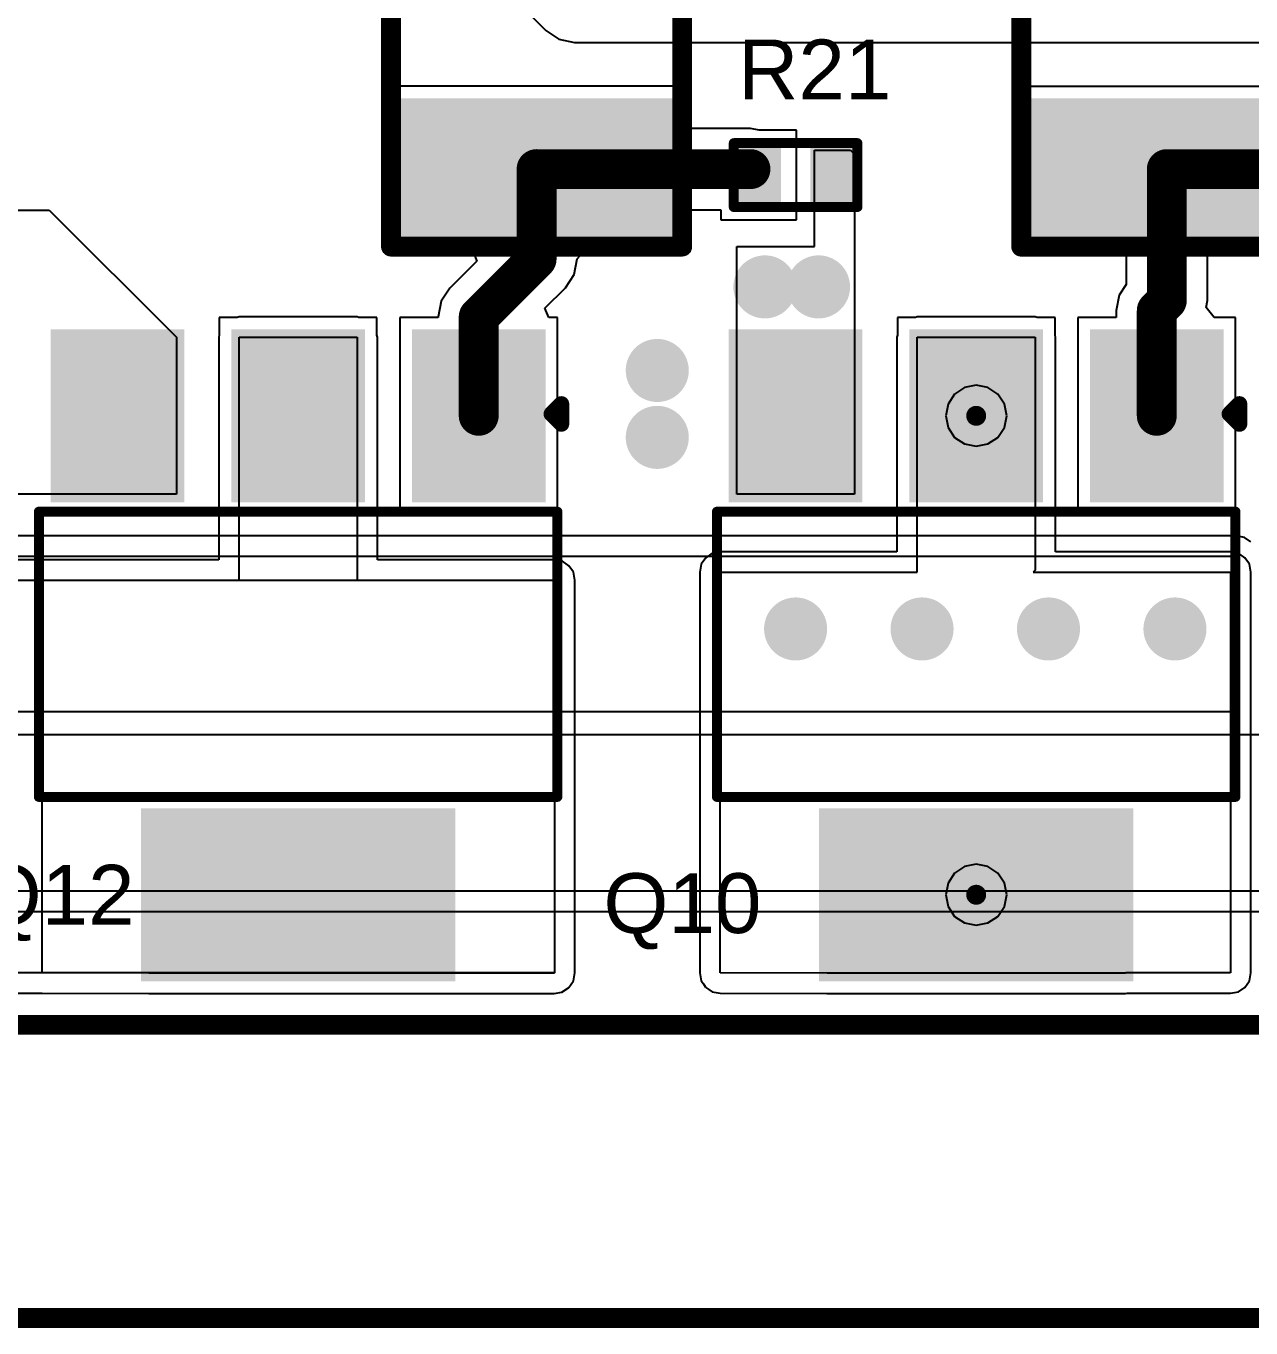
# Model space of a CAD drawing. Header units: inches. Extents: x -0.24 to 5.71, y -0.19 to 1.19.
# Drawn here: x 0.635 to 1.249, y -0.145 to 0.508 of the extents above; entities that cross this region are included whole.
import ezdxf

# ---------------------------------------------------------------- set-up
doc = ezdxf.new("R2010")
doc.units = ezdxf.units.IN
doc.header["$MEASUREMENT"] = 0
for name, color, linetype in [('Board Outline', 216, 'Continuous'), ('Bottom Layer', 5, 'Continuous'), ('Bottom Solder', 6, 'Continuous'), ('Top Layer', 1, 'Continuous'), ('Top Overlay', 2, 'Continuous'), ('Top Paste', 8, 'Continuous'), ('Top Solder', 216, 'Continuous'), ('Via Holes', 16, 'Continuous')]:
    doc.layers.add(name, color=color, linetype=linetype)
doc.styles.add('Arial', font='', dxfattribs={"height": 0.2})
doc.styles.get('Arial').set_extended_font_data('Arial')

# ---------------------------------------------------------------- blocks, each defined once
blk = doc.blocks.new('RES_2512_20')
at = {"layer": 'Top Layer'}
for points in [[(-0.15944875, 0.06692915), (-0.09645665, 0.06692915), (-0.09645665, -0.06692915), (-0.15944875, -0.06692915)], [(0.09645675, 0.06692915), (0.15944885, 0.06692915), (0.15944885, -0.06692915), (0.09645675, -0.06692915)]]:
    blk.add_hatch(color=1, dxfattribs=at).paths.add_polyline_path(points)
at = {"layer": 'Top Paste'}
for points in [[(-0.15944875, 0.06692915), (-0.09645665, 0.06692915), (-0.09645665, -0.06692915), (-0.15944875, -0.06692915)], [(0.09645675, 0.06692915), (0.15944885, 0.06692915), (0.15944885, -0.06692915), (0.09645675, -0.06692915)]]:
    blk.add_hatch(color=8, dxfattribs=at).paths.add_polyline_path(points)
at = {"layer": 'Top Solder'}
for points in [[(-0.16344875, 0.07092915), (-0.09245665, 0.07092915), (-0.09245665, -0.07092915), (-0.16344875, -0.07092915)], [(0.09245675, 0.07092915), (0.16344885, 0.07092915), (0.16344885, -0.07092915), (0.09245675, -0.07092915)]]:
    blk.add_hatch(color=216, dxfattribs=at).paths.add_polyline_path(points)
at = {"layer": 'Top Overlay'}
for points in [[(-0.167, -0.073, 0.01, 0.01, 0), (-0.167, 0.073, 0.01, 0.01, 0)], [(0.1667936, 0.073, 0.01, 0.01, 0), (-0.167, 0.073, 0.01, 0.01, 0)], [(0.1667936, -0.073, 0.01, 0.01, 0), (0.1667936, 0.073, 0.01, 0.01, 0)], [(0.1667936, -0.073, 0.01, 0.01, 0), (-0.167, -0.073, 0.01, 0.01, 0)]]:
    blk.add_lwpolyline(points, format="xyseb", dxfattribs=at)
for points in [[(-0.1695, 0.073, 0.005, 0.005, 1), (-0.1645, 0.073, 0.005, 0.005, 1)], [(-0.1695, 0.073, 0.005, 0.005, 1), (-0.1645, 0.073, 0.005, 0.005, 1)], [(0.1642936, 0.073, 0.005, 0.005, 1), (0.1692936, 0.073, 0.005, 0.005, 1)], [(0.1642936, 0.073, 0.005, 0.005, 1), (0.1692936, 0.073, 0.005, 0.005, 1)], [(-0.1695, -0.073, 0.005, 0.005, 1), (-0.1645, -0.073, 0.005, 0.005, 1)], [(-0.1695, -0.073, 0.005, 0.005, 1), (-0.1645, -0.073, 0.005, 0.005, 1)], [(0.1642936, -0.073, 0.005, 0.005, 1), (0.1692936, -0.073, 0.005, 0.005, 1)], [(0.1642936, -0.073, 0.005, 0.005, 1), (0.1692936, -0.073, 0.005, 0.005, 1)]]:
    blk.add_lwpolyline(points, format="xyseb", close=True, dxfattribs=at)
blk = doc.blocks.new('R___0402_21')
at = {"layer": 'Top Layer'}
for points in [[(-0.0275, -0.0125), (-0.0275, 0.0125), (-0.009499999999999998, 0.0125), (-0.009500000000000001, -0.0125)], [(0.009499999999999998, -0.0125), (0.009500000000000001, 0.0125), (0.0275, 0.0125), (0.0275, -0.0125)]]:
    blk.add_hatch(color=1, dxfattribs=at).paths.add_polyline_path(points)
at = {"layer": 'Top Paste'}
for points in [[(-0.0275, -0.0125), (-0.0275, 0.0125), (-0.009499999999999998, 0.0125), (-0.009500000000000001, -0.0125)], [(0.009499999999999998, -0.0125), (0.009500000000000001, 0.0125), (0.0275, 0.0125), (0.0275, -0.0125)]]:
    blk.add_hatch(color=8, dxfattribs=at).paths.add_polyline_path(points)
at = {"layer": 'Top Solder'}
for points in [[(-0.0296654, -0.0146654), (-0.0296654, 0.0146654), (-0.007334599999999998, 0.0146654), (-0.007334600000000002, -0.0146654)], [(0.007334599999999998, -0.0146654), (0.007334600000000002, 0.0146654), (0.0296654, 0.0146654), (0.0296654, -0.0146654)]]:
    blk.add_hatch(color=216, dxfattribs=at).paths.add_polyline_path(points)
at = {"layer": 'Top Overlay'}
for points in [[(-0.031, 0.016, 0.005, 0.005, 0), (0.031, 0.016, 0.005, 0.005, 0)], [(-0.031, -0.016, 0.005, 0.005, 0), (-0.031, 0.016, 0.005, 0.005, 0)], [(0.031, -0.016, 0.005, 0.005, 0), (0.031, 0.016, 0.005, 0.005, 0)], [(-0.031, -0.016, 0.005, 0.005, 0), (0.031, -0.016, 0.005, 0.005, 0)], [(-0.032, -0.017, 0.000127, 0.000127, 0), (0.032, -0.017, 0.000127, 0.000127, 0)]]:
    blk.add_lwpolyline(points, format="xyseb", dxfattribs=at)
for points in [[(-0.03225, 0.016, 0.0025, 0.0025, 1), (-0.02975, 0.016, 0.0025, 0.0025, 1)], [(-0.03225, 0.016, 0.0025, 0.0025, 1), (-0.02975, 0.016, 0.0025, 0.0025, 1)], [(0.02975, 0.016, 0.0025, 0.0025, 1), (0.03225, 0.016, 0.0025, 0.0025, 1)], [(0.02975, 0.016, 0.0025, 0.0025, 1), (0.03225, 0.016, 0.0025, 0.0025, 1)], [(-0.03225, -0.016, 0.0025, 0.0025, 1), (-0.02975, -0.016, 0.0025, 0.0025, 1)], [(-0.03225, -0.016, 0.0025, 0.0025, 1), (-0.02975, -0.016, 0.0025, 0.0025, 1)], [(-0.0320317, -0.017, 6.35e-05, 6.35e-05, 1), (-0.0319683, -0.017, 6.35e-05, 6.35e-05, 1)], [(0.02975, -0.016, 0.0025, 0.0025, 1), (0.03225, -0.016, 0.0025, 0.0025, 1)], [(0.02975, -0.016, 0.0025, 0.0025, 1), (0.03225, -0.016, 0.0025, 0.0025, 1)], [(0.0319683, -0.017, 6.35e-05, 6.35e-05, 1), (0.0320317, -0.017, 6.35e-05, 6.35e-05, 1)]]:
    blk.add_lwpolyline(points, format="xyseb", close=True, dxfattribs=at)
blk = doc.blocks.new('RES_2512_27')
at = {"layer": 'Top Layer'}
for points in [[(-0.15944875, 0.06692915), (-0.09645665, 0.06692915), (-0.09645665, -0.06692915), (-0.15944875, -0.06692915)], [(0.09645675, 0.06692915), (0.15944885, 0.06692915), (0.15944885, -0.06692915), (0.09645675, -0.06692915)]]:
    blk.add_hatch(color=1, dxfattribs=at).paths.add_polyline_path(points)
at = {"layer": 'Top Paste'}
for points in [[(-0.15944875, 0.06692915), (-0.09645665, 0.06692915), (-0.09645665, -0.06692915), (-0.15944875, -0.06692915)], [(0.09645675, 0.06692915), (0.15944885, 0.06692915), (0.15944885, -0.06692915), (0.09645675, -0.06692915)]]:
    blk.add_hatch(color=8, dxfattribs=at).paths.add_polyline_path(points)
at = {"layer": 'Top Solder'}
for points in [[(-0.16344875, 0.07092915), (-0.09245665, 0.07092915), (-0.09245665, -0.07092915), (-0.16344875, -0.07092915)], [(0.09245675, 0.07092915), (0.16344885, 0.07092915), (0.16344885, -0.07092915), (0.09245675, -0.07092915)]]:
    blk.add_hatch(color=216, dxfattribs=at).paths.add_polyline_path(points)
at = {"layer": 'Top Overlay'}
for points in [[(0.1667936, 0.073, 0.01, 0.01, 0), (-0.167, 0.073, 0.01, 0.01, 0)], [(-0.167, -0.073, 0.01, 0.01, 0), (-0.167, 0.073, 0.01, 0.01, 0)], [(0.1667936, -0.073, 0.01, 0.01, 0), (0.1667936, 0.073, 0.01, 0.01, 0)], [(0.1667936, -0.073, 0.01, 0.01, 0), (-0.167, -0.073, 0.01, 0.01, 0)]]:
    blk.add_lwpolyline(points, format="xyseb", dxfattribs=at)
for points in [[(-0.1695, 0.073, 0.005, 0.005, 1), (-0.1645, 0.073, 0.005, 0.005, 1)], [(-0.1695, 0.073, 0.005, 0.005, 1), (-0.1645, 0.073, 0.005, 0.005, 1)], [(0.1642936, 0.073, 0.005, 0.005, 1), (0.1692936, 0.073, 0.005, 0.005, 1)], [(0.1642936, 0.073, 0.005, 0.005, 1), (0.1692936, 0.073, 0.005, 0.005, 1)], [(-0.1695, -0.073, 0.005, 0.005, 1), (-0.1645, -0.073, 0.005, 0.005, 1)], [(-0.1695, -0.073, 0.005, 0.005, 1), (-0.1645, -0.073, 0.005, 0.005, 1)], [(0.1642936, -0.073, 0.005, 0.005, 1), (0.1692936, -0.073, 0.005, 0.005, 1)], [(0.1642936, -0.073, 0.005, 0.005, 1), (0.1692936, -0.073, 0.005, 0.005, 1)]]:
    blk.add_lwpolyline(points, format="xyseb", close=True, dxfattribs=at)
blk = doc.blocks.new('SOT__223_40')
at = {"layer": 'Top Layer'}
for points in [[(-0.07480315, 0.1594489), (0.07480315, 0.1594489), (0.07480315, 0.0807087), (-0.07480315, 0.0807087)], [(-0.12007875, -0.0807086), (-0.06102365, -0.0807086), (-0.06102365, -0.1594488), (-0.12007875, -0.1594488)], [(-0.02952755, -0.0807086), (0.02952755, -0.0807086), (0.02952755, -0.1594488), (-0.02952755, -0.1594488)], [(0.06102365, -0.0807086), (0.12007875, -0.0807086), (0.12007875, -0.1594488), (0.06102365, -0.1594488)]]:
    blk.add_hatch(color=1, dxfattribs=at).paths.add_polyline_path(points)
at = {"layer": 'Top Paste'}
for points in [[(-0.07480315, 0.1594489), (0.07480315, 0.1594489), (0.07480315, 0.0807087), (-0.07480315, 0.0807087)], [(-0.12007875, -0.0807086), (-0.06102365, -0.0807086), (-0.06102365, -0.1594488), (-0.12007875, -0.1594488)], [(-0.02952755, -0.0807086), (0.02952755, -0.0807086), (0.02952755, -0.1594488), (-0.02952755, -0.1594488)], [(0.06102365, -0.0807086), (0.12007875, -0.0807086), (0.12007875, -0.1594488), (0.06102365, -0.1594488)]]:
    blk.add_hatch(color=8, dxfattribs=at).paths.add_polyline_path(points)
at = {"layer": 'Top Solder'}
for points in [[(-0.07880315, 0.1634489), (0.07880315, 0.1634489), (0.07880315, 0.0767087), (-0.07880315, 0.0767087)], [(-0.12407875, -0.0767086), (-0.05702365, -0.0767086), (-0.05702365, -0.1634488), (-0.12407875, -0.1634488)], [(-0.03352755, -0.0767086), (0.03352755, -0.0767086), (0.03352755, -0.1634488), (-0.03352755, -0.1634488)], [(0.05702365, -0.0767086), (0.12407875, -0.0767086), (0.12407875, -0.1634488), (0.05702365, -0.1634488)]]:
    blk.add_hatch(color=216, dxfattribs=at).paths.add_polyline_path(points)
at = {"layer": 'Top Overlay'}
for points in [[(0.13, 0.071, 0.005, 0.005, 0), (-0.13, 0.071, 0.005, 0.005, 0)], [(-0.13, 0.071, 0.005, 0.005, 0), (-0.13, -0.072, 0.005, 0.005, 0)], [(0.13, 0.071, 0.005, 0.005, 0), (0.13, -0.072, 0.005, 0.005, 0)], [(0.13, -0.072, 0.005, 0.005, 0), (-0.13, -0.072, 0.005, 0.005, 0)], [(-0.127, -0.121, 0.007874, 0.007874, 0), (-0.132, -0.116, 0.007874, 0.007874, 0)], [(-0.132, -0.116, 0.007874, 0.007874, 0), (-0.132, -0.126, 0.007874, 0.007874, 0)], [(-0.127, -0.121, 0.007874, 0.007874, 0), (-0.132, -0.126, 0.007874, 0.007874, 0)]]:
    blk.add_lwpolyline(points, format="xyseb", dxfattribs=at)
for points in [[(-0.13125, 0.071, 0.0025, 0.0025, 1), (-0.12875, 0.071, 0.0025, 0.0025, 1)], [(-0.13125, 0.071, 0.0025, 0.0025, 1), (-0.12875, 0.071, 0.0025, 0.0025, 1)], [(0.12875, 0.071, 0.0025, 0.0025, 1), (0.13125, 0.071, 0.0025, 0.0025, 1)], [(0.12875, 0.071, 0.0025, 0.0025, 1), (0.13125, 0.071, 0.0025, 0.0025, 1)], [(-0.13125, -0.072, 0.0025, 0.0025, 1), (-0.12875, -0.072, 0.0025, 0.0025, 1)], [(-0.13125, -0.072, 0.0025, 0.0025, 1), (-0.12875, -0.072, 0.0025, 0.0025, 1)], [(0.12875, -0.072, 0.0025, 0.0025, 1), (0.13125, -0.072, 0.0025, 0.0025, 1)], [(0.12875, -0.072, 0.0025, 0.0025, 1), (0.13125, -0.072, 0.0025, 0.0025, 1)], [(-0.1339685, -0.116, 0.003937, 0.003937, 1), (-0.1300315, -0.116, 0.003937, 0.003937, 1)], [(-0.1339685, -0.116, 0.003937, 0.003937, 1), (-0.1300315, -0.116, 0.003937, 0.003937, 1)], [(-0.1289685, -0.121, 0.003937, 0.003937, 1), (-0.1250315, -0.121, 0.003937, 0.003937, 1)], [(-0.1289685, -0.121, 0.003937, 0.003937, 1), (-0.1250315, -0.121, 0.003937, 0.003937, 1)], [(-0.1339685, -0.126, 0.003937, 0.003937, 1), (-0.1300315, -0.126, 0.003937, 0.003937, 1)], [(-0.1339685, -0.126, 0.003937, 0.003937, 1), (-0.1300315, -0.126, 0.003937, 0.003937, 1)]]:
    blk.add_lwpolyline(points, format="xyseb", close=True, dxfattribs=at)
blk = doc.blocks.new('SOT__223_42')
at = {"layer": 'Top Layer'}
for points in [[(-0.07480315, 0.1594489), (0.07480315, 0.1594489), (0.07480315, 0.0807087), (-0.07480315, 0.0807087)], [(-0.12007875, -0.0807086), (-0.06102365, -0.0807086), (-0.06102365, -0.1594488), (-0.12007875, -0.1594488)], [(-0.02952755, -0.0807086), (0.02952755, -0.0807086), (0.02952755, -0.1594488), (-0.02952755, -0.1594488)], [(0.06102365, -0.0807086), (0.12007875, -0.0807086), (0.12007875, -0.1594488), (0.06102365, -0.1594488)]]:
    blk.add_hatch(color=1, dxfattribs=at).paths.add_polyline_path(points)
at = {"layer": 'Top Paste'}
for points in [[(-0.07480315, 0.1594489), (0.07480315, 0.1594489), (0.07480315, 0.0807087), (-0.07480315, 0.0807087)], [(-0.12007875, -0.0807086), (-0.06102365, -0.0807086), (-0.06102365, -0.1594488), (-0.12007875, -0.1594488)], [(-0.02952755, -0.0807086), (0.02952755, -0.0807086), (0.02952755, -0.1594488), (-0.02952755, -0.1594488)], [(0.06102365, -0.0807086), (0.12007875, -0.0807086), (0.12007875, -0.1594488), (0.06102365, -0.1594488)]]:
    blk.add_hatch(color=8, dxfattribs=at).paths.add_polyline_path(points)
at = {"layer": 'Top Solder'}
for points in [[(-0.07880315, 0.1634489), (0.07880315, 0.1634489), (0.07880315, 0.0767087), (-0.07880315, 0.0767087)], [(-0.12407875, -0.0767086), (-0.05702365, -0.0767086), (-0.05702365, -0.1634488), (-0.12407875, -0.1634488)], [(-0.03352755, -0.0767086), (0.03352755, -0.0767086), (0.03352755, -0.1634488), (-0.03352755, -0.1634488)], [(0.05702365, -0.0767086), (0.12407875, -0.0767086), (0.12407875, -0.1634488), (0.05702365, -0.1634488)]]:
    blk.add_hatch(color=216, dxfattribs=at).paths.add_polyline_path(points)
at = {"layer": 'Top Overlay'}
for points in [[(0.13, 0.071, 0.005, 0.005, 0), (-0.13, 0.071, 0.005, 0.005, 0)], [(-0.13, 0.071, 0.005, 0.005, 0), (-0.13, -0.072, 0.005, 0.005, 0)], [(0.13, 0.071, 0.005, 0.005, 0), (0.13, -0.072, 0.005, 0.005, 0)], [(0.13, -0.072, 0.005, 0.005, 0), (-0.13, -0.072, 0.005, 0.005, 0)], [(-0.127, -0.121, 0.007874, 0.007874, 0), (-0.132, -0.116, 0.007874, 0.007874, 0)], [(-0.132, -0.116, 0.007874, 0.007874, 0), (-0.132, -0.126, 0.007874, 0.007874, 0)], [(-0.127, -0.121, 0.007874, 0.007874, 0), (-0.132, -0.126, 0.007874, 0.007874, 0)]]:
    blk.add_lwpolyline(points, format="xyseb", dxfattribs=at)
for points in [[(-0.13125, 0.071, 0.0025, 0.0025, 1), (-0.12875, 0.071, 0.0025, 0.0025, 1)], [(-0.13125, 0.071, 0.0025, 0.0025, 1), (-0.12875, 0.071, 0.0025, 0.0025, 1)], [(0.12875, 0.071, 0.0025, 0.0025, 1), (0.13125, 0.071, 0.0025, 0.0025, 1)], [(0.12875, 0.071, 0.0025, 0.0025, 1), (0.13125, 0.071, 0.0025, 0.0025, 1)], [(-0.13125, -0.072, 0.0025, 0.0025, 1), (-0.12875, -0.072, 0.0025, 0.0025, 1)], [(-0.13125, -0.072, 0.0025, 0.0025, 1), (-0.12875, -0.072, 0.0025, 0.0025, 1)], [(0.12875, -0.072, 0.0025, 0.0025, 1), (0.13125, -0.072, 0.0025, 0.0025, 1)], [(0.12875, -0.072, 0.0025, 0.0025, 1), (0.13125, -0.072, 0.0025, 0.0025, 1)], [(-0.1339685, -0.116, 0.003937, 0.003937, 1), (-0.1300315, -0.116, 0.003937, 0.003937, 1)], [(-0.1339685, -0.116, 0.003937, 0.003937, 1), (-0.1300315, -0.116, 0.003937, 0.003937, 1)], [(-0.1289685, -0.121, 0.003937, 0.003937, 1), (-0.1250315, -0.121, 0.003937, 0.003937, 1)], [(-0.1289685, -0.121, 0.003937, 0.003937, 1), (-0.1250315, -0.121, 0.003937, 0.003937, 1)], [(-0.1339685, -0.126, 0.003937, 0.003937, 1), (-0.1300315, -0.126, 0.003937, 0.003937, 1)], [(-0.1339685, -0.126, 0.003937, 0.003937, 1), (-0.1300315, -0.126, 0.003937, 0.003937, 1)]]:
    blk.add_lwpolyline(points, format="xyseb", close=True, dxfattribs=at)

msp = doc.modelspace()

# ---------------------------------------------------------------- hatches: boundary and pattern name
at = {"layer": 'Bottom Layer'}
h = msp.add_hatch(color=5, dxfattribs=at)
edge = h.paths.add_edge_path()
edge.add_arc((1.0054655, 0.377), 0.011811, 0, 360)
h = msp.add_hatch(color=5, dxfattribs=at)
edge = h.paths.add_edge_path()
edge.add_arc((1.0323709, 0.377), 0.011811, 0, 360)
h = msp.add_hatch(color=5, dxfattribs=at)
edge = h.paths.add_edge_path()
edge.add_arc((0.9515025, 0.3350976), 0.011811, 0, 360)
h = msp.add_hatch(color=5, dxfattribs=at)
edge = h.paths.add_edge_path()
edge.add_arc((0.9515025, 0.3015447), 0.011811, 0, 360)
h = msp.add_hatch(color=5, dxfattribs=at)
edge = h.paths.add_edge_path()
edge.add_arc((1.0208709, 0.2054818), 0.011811, 0, 360)
h = msp.add_hatch(color=5, dxfattribs=at)
edge = h.paths.add_edge_path()
edge.add_arc((1.084276, 0.2054818), 0.011811, 0, 360)
h = msp.add_hatch(color=5, dxfattribs=at)
edge = h.paths.add_edge_path()
edge.add_arc((1.1476811, 0.2054818), 0.011811, 0, 360)
h = msp.add_hatch(color=5, dxfattribs=at)
edge = h.paths.add_edge_path()
edge.add_arc((1.2110862, 0.2054818), 0.011811, 0, 360)
at = {"layer": 'Bottom Solder'}
h = msp.add_hatch(color=6, dxfattribs=at)
edge = h.paths.add_edge_path()
edge.add_arc((1.0054655, 0.377), 0.015811, 0, 360)
h = msp.add_hatch(color=6, dxfattribs=at)
edge = h.paths.add_edge_path()
edge.add_arc((1.0323709, 0.377), 0.015811, 0, 360)
h = msp.add_hatch(color=6, dxfattribs=at)
edge = h.paths.add_edge_path()
edge.add_arc((0.9515025, 0.3350976), 0.015811, 0, 360)
h = msp.add_hatch(color=6, dxfattribs=at)
edge = h.paths.add_edge_path()
edge.add_arc((0.9515025, 0.3015447), 0.015811, 0, 360)
h = msp.add_hatch(color=6, dxfattribs=at)
edge = h.paths.add_edge_path()
edge.add_arc((1.0208709, 0.2054818), 0.015811, 0, 360)
h = msp.add_hatch(color=6, dxfattribs=at)
edge = h.paths.add_edge_path()
edge.add_arc((1.084276, 0.2054818), 0.015811, 0, 360)
h = msp.add_hatch(color=6, dxfattribs=at)
edge = h.paths.add_edge_path()
edge.add_arc((1.1476811, 0.2054818), 0.015811, 0, 360)
h = msp.add_hatch(color=6, dxfattribs=at)
edge = h.paths.add_edge_path()
edge.add_arc((1.2110862, 0.2054818), 0.015811, 0, 360)
at = {"layer": 'Top Layer'}
h = msp.add_hatch(color=1, dxfattribs=at)
edge = h.paths.add_edge_path()
edge.add_arc((1.0054655, 0.377), 0.011811, 0, 360)
h = msp.add_hatch(color=1, dxfattribs=at)
edge = h.paths.add_edge_path()
edge.add_arc((1.0323709, 0.377), 0.011811, 0, 360)
h = msp.add_hatch(color=1, dxfattribs=at)
edge = h.paths.add_edge_path()
edge.add_arc((0.9515025, 0.3350976), 0.011811, 0, 360)
h = msp.add_hatch(color=1, dxfattribs=at)
edge = h.paths.add_edge_path()
edge.add_arc((0.9515025, 0.3015447), 0.011811, 0, 360)
h = msp.add_hatch(color=1, dxfattribs=at)
edge = h.paths.add_edge_path()
edge.add_arc((1.0208709, 0.2054818), 0.011811, 0, 360)
h = msp.add_hatch(color=1, dxfattribs=at)
edge = h.paths.add_edge_path()
edge.add_arc((1.084276, 0.2054818), 0.011811, 0, 360)
h = msp.add_hatch(color=1, dxfattribs=at)
edge = h.paths.add_edge_path()
edge.add_arc((1.1476811, 0.2054818), 0.011811, 0, 360)
h = msp.add_hatch(color=1, dxfattribs=at)
edge = h.paths.add_edge_path()
edge.add_arc((1.2110862, 0.2054818), 0.011811, 0, 360)
at = {"layer": 'Top Solder'}
h = msp.add_hatch(color=216, dxfattribs=at)
edge = h.paths.add_edge_path()
edge.add_arc((1.0054655, 0.377), 0.015811, 0, 360)
h = msp.add_hatch(color=216, dxfattribs=at)
edge = h.paths.add_edge_path()
edge.add_arc((1.0323709, 0.377), 0.015811, 0, 360)
h = msp.add_hatch(color=216, dxfattribs=at)
edge = h.paths.add_edge_path()
edge.add_arc((0.9515025, 0.3350976), 0.015811, 0, 360)
h = msp.add_hatch(color=216, dxfattribs=at)
edge = h.paths.add_edge_path()
edge.add_arc((0.9515025, 0.3015447), 0.015811, 0, 360)
h = msp.add_hatch(color=216, dxfattribs=at)
edge = h.paths.add_edge_path()
edge.add_arc((1.0208709, 0.2054818), 0.015811, 0, 360)
h = msp.add_hatch(color=216, dxfattribs=at)
edge = h.paths.add_edge_path()
edge.add_arc((1.084276, 0.2054818), 0.015811, 0, 360)
h = msp.add_hatch(color=216, dxfattribs=at)
edge = h.paths.add_edge_path()
edge.add_arc((1.1476811, 0.2054818), 0.015811, 0, 360)
h = msp.add_hatch(color=216, dxfattribs=at)
edge = h.paths.add_edge_path()
edge.add_arc((1.2110862, 0.2054818), 0.015811, 0, 360)
at = {"layer": 'Via Holes'}
h = msp.add_hatch(color=7, dxfattribs=at)
edge = h.paths.add_edge_path()
edge.add_arc((1.0054655, 0.377), 0.0059055, 0, 360)
h = msp.add_hatch(color=7, dxfattribs=at)
edge = h.paths.add_edge_path()
edge.add_arc((1.0323709, 0.377), 0.0059055, 0, 360)
h = msp.add_hatch(color=7, dxfattribs=at)
edge = h.paths.add_edge_path()
edge.add_arc((0.9515025, 0.3350976), 0.0059055, 0, 360)
h = msp.add_hatch(color=7, dxfattribs=at)
edge = h.paths.add_edge_path()
edge.add_arc((0.9515025, 0.3015447), 0.0059055, 0, 360)
h = msp.add_hatch(color=7, dxfattribs=at)
edge = h.paths.add_edge_path()
edge.add_arc((1.0208709, 0.2054818), 0.0059055, 0, 360)
h = msp.add_hatch(color=7, dxfattribs=at)
edge = h.paths.add_edge_path()
edge.add_arc((1.084276, 0.2054818), 0.0059055, 0, 360)
h = msp.add_hatch(color=7, dxfattribs=at)
edge = h.paths.add_edge_path()
edge.add_arc((1.1476811, 0.2054818), 0.0059055, 0, 360)
h = msp.add_hatch(color=7, dxfattribs=at)
edge = h.paths.add_edge_path()
edge.add_arc((1.2110862, 0.2054818), 0.0059055, 0, 360)

# ---------------------------------------------------------------- linework, layer by layer
at = {"layer": 'Board Outline'}
for points in [[(0.0002582, 0.007, 0.01, 0.01, 0), (5.709, 0.007, 0.01, 0.01, 0)], [(0.0002582, 0.007, 0.008, 0.008, 0), (5.709, 0.007, 0.008, 0.008, 0)]]:
    msp.add_lwpolyline(points, format="xyseb", dxfattribs=at)
at = {"layer": 'Bottom Layer'}
for p, q in [((1.242, 0.2521959), (0.3892233, 0.2521959)), ((1.2459018, 0.2514198), (1.242, 0.2521959)), ((1.2492096, 0.2492096), (1.2459018, 0.2514198)), ((0.385, 0.242), (1.242, 0.242)), ((1.242, 0.242), (1.242, 0.164)), ((1.242, 0.164), (0.3529997, 0.164)), ((0.3447704, 0.1525903), (1.5743711, 0.1525903)), ((1.5743711, 0.074), (0.297, 0.074)), ((0.297, 0.0638041), (1.5743711, 0.0638041)), ((5.4297061, 0.007), (0.0002582, 0.007))]:
    msp.add_line(p, q, dxfattribs=at)
at = {"layer": 'Top Layer'}
for p, q in [((0.8765808, 0.5245808), (0.8955808, 0.5055808)), ((0.8955808, 0.5055808), (0.9021964, 0.5011604)), ((0.9021964, 0.5011604), (0.91, 0.4996081)), ((0.91, 0.4996081), (0.9100005, 0.4996082)), ((0.9100005, 0.4996082), (1.6308112, 0.4996082)), ((0.9679291, 0.4775589), (0.8140709, 0.4775589)), ((0.8140709, 0.4775589), (0.8140709, 0.3945669)), ((0.9679291, 0.456439), (0.9679291, 0.4775589)), ((1.2839291, 0.4775432), (1.1300709, 0.4775432)), ((1.1300709, 0.4775432), (1.1300709, 0.3945512)), ((0.9982405, 0.456439), (0.9679291, 0.456439)), ((1.0026048, 0.4555709), (0.9982405, 0.456439)), ((1.0213709, 0.4555709), (1.0026048, 0.4555709)), ((1.0213709, 0.4105709), (1.0213709, 0.4555709)), ((1.0303709, 0.3972064), (1.0303709, 0.4455709)), ((1.0303709, 0.4455709), (1.0483709, 0.4455709)), ((1.0483709, 0.4455709), (1.0503985, 0.4435433)), ((1.0503985, 0.4435433), (1.0503985, 0.272989)), ((0.45748, 0.4154914), (0.6466363, 0.4154914)), ((0.6466363, 0.4154914), (0.7103985, 0.3517292)), ((0.9679291, 0.3945669), (0.9679291, 0.4156554)), ((0.9679291, 0.4156554), (0.9833709, 0.4156554)), ((0.9833709, 0.4156554), (0.9833709, 0.4105709)), ((0.9833709, 0.4105709), (1.0213709, 0.4105709)), ((0.8140709, 0.3945669), (0.8591957, 0.3945669)), ((0.8591957, 0.3945669), (0.8611091, 0.3899475)), ((0.9113919, 0.3909999), (0.9145646, 0.3945669)), ((0.9145646, 0.3945669), (0.9679291, 0.3945669)), ((0.9913433, 0.3972063), (1.0303709, 0.3972064)), ((0.9913433, 0.272989), (0.9913433, 0.3972063)), ((1.1300709, 0.3945512), (1.1866082, 0.3945512)), ((1.1866082, 0.3945512), (1.1866082, 0.3781163)), ((1.2273918, 0.3701394), (1.2273918, 0.3945512)), ((1.2273918, 0.3945512), (1.2839291, 0.3945512)), ((0.8611091, 0.3899475), (0.8475541, 0.3763925)), ((0.9098396, 0.3831964), (0.9113919, 0.3909999)), ((0.9054192, 0.3765808), (0.9098396, 0.3831964)), ((0.8475541, 0.3763925), (0.8431337, 0.3697769)), ((0.895187, 0.3663486), (0.9054189, 0.3765806)), ((0.9054189, 0.3765806), (0.9054192, 0.3765808)), ((1.1831337, 0.3729163), (1.1815815, 0.3651127)), ((1.1866082, 0.3781163), (1.1831337, 0.3729163)), ((0.8431337, 0.3697769), (0.8415815, 0.3619733)), ((0.8971004, 0.3617292), (0.895187, 0.3663486)), ((1.2267135, 0.3667293), (1.2273918, 0.3701394)), ((1.2308169, 0.3617292), (1.2267135, 0.3667293)), ((0.7409096, 0.3617292), (0.7318946, 0.3617292)), ((0.7318946, 0.3617292), (0.7318946, 0.3527146)), ((0.7418945, 0.3619251), (0.7409096, 0.3617292)), ((0.8009497, 0.3619251), (0.7418945, 0.3619251)), ((0.8019346, 0.3617292), (0.8009497, 0.3619251)), ((0.8109496, 0.3617292), (0.8019346, 0.3617292)), ((0.8109496, 0.3527146), (0.8109496, 0.3617292)), ((0.8415815, 0.3617292), (0.8224458, 0.3617292)), ((0.8224458, 0.3617292), (0.8224458, 0.262989)), ((0.8415815, 0.3619733), (0.8415815, 0.3617292)), ((0.9015008, 0.3617292), (0.8971004, 0.3617292)), ((0.9015008, 0.262989), (0.9015008, 0.3617292)), ((1.0809096, 0.3617292), (1.0718946, 0.3617292)), ((1.0718946, 0.3617292), (1.0718946, 0.3527146)), ((1.0818945, 0.3619251), (1.0809096, 0.3617292)), ((1.1409497, 0.3619251), (1.0818945, 0.3619251)), ((1.1419346, 0.3617292), (1.1409497, 0.3619251)), ((1.1509496, 0.3617292), (1.1419346, 0.3617292)), ((1.1509496, 0.3527146), (1.1509496, 0.3617292)), ((1.1815815, 0.3617292), (1.1624458, 0.3617292)), ((1.1624458, 0.3617292), (1.1624458, 0.262989)), ((1.1815815, 0.3651127), (1.1815815, 0.3617292)), ((1.2415008, 0.3617292), (1.2308169, 0.3617292)), ((1.2415008, 0.262989), (1.2415008, 0.3617292)), ((0.7318946, 0.3527146), (0.7316986, 0.3517292)), ((0.8111456, 0.3517292), (0.8109496, 0.3527146)), ((1.0718946, 0.3527146), (1.0716986, 0.3517292)), ((1.1511456, 0.3517292), (1.1509496, 0.3527146)), ((0.7103985, 0.3517292), (0.7103985, 0.272989)), ((0.7316986, 0.3517292), (0.7316986, 0.2401959)), ((0.7418945, 0.23), (0.7418945, 0.3517292)), ((0.7418945, 0.3517292), (0.8009497, 0.3517292)), ((0.8009497, 0.3517292), (0.8009497, 0.23)), ((0.8111456, 0.2401959), (0.8111456, 0.3517292)), ((1.0716986, 0.3517292), (1.0716986, 0.2441959)), ((1.0818945, 0.234), (1.0818945, 0.3517292)), ((1.0818945, 0.3517292), (1.1409497, 0.3517292)), ((1.1409497, 0.3517292), (1.1409497, 0.2348789)), ((1.1511456, 0.2441959), (1.1511456, 0.3517292)), ((1.1055694, 0.3264888), (1.1006077, 0.3231735)), ((1.1114221, 0.327653), (1.1055694, 0.3264888)), ((1.1172748, 0.3264888), (1.1114221, 0.327653)), ((1.1222365, 0.3231735), (1.1172748, 0.3264888)), ((1.1006038, 0.3231696), (1.0972885, 0.3182079)), ((1.1006077, 0.3231735), (1.1006038, 0.3231696)), ((1.1255518, 0.3182118), (1.1222365, 0.3231735)), ((1.0972885, 0.3182079), (1.0961243, 0.3123552)), ((1.126716, 0.3123591), (1.1255518, 0.3182118)), ((1.0961243, 0.3123552), (1.0972885, 0.3065025)), ((1.1255518, 0.3065064), (1.126716, 0.3123591)), ((1.0972885, 0.3065025), (1.1006038, 0.3015408)), ((1.1006038, 0.3015408), (1.1055655, 0.2982255)), ((1.1172709, 0.2982255), (1.1222326, 0.3015408)), ((1.1222326, 0.3015408), (1.1222365, 0.3015447)), ((1.1222365, 0.3015447), (1.1255518, 0.3065064)), ((1.1055655, 0.2982255), (1.1114182, 0.2970613)), ((1.1114182, 0.2970613), (1.1172709, 0.2982255)), ((0.7103985, 0.272989), (0.45748, 0.272989)), ((1.0503985, 0.272989), (0.9913433, 0.272989)), ((0.8224458, 0.262989), (0.9015008, 0.262989)), ((1.1624458, 0.262989), (1.2415008, 0.262989)), ((0.9790982, 0.2434198), (0.9757904, 0.2412096)), ((0.983, 0.2441959), (0.9790982, 0.2434198)), ((1.0716986, 0.2441959), (0.983, 0.2441959)), ((1.239, 0.2441959), (1.1511456, 0.2441959)), ((1.2429018, 0.2434198), (1.239, 0.2441959)), ((1.2462096, 0.2412096), (1.2429018, 0.2434198)), ((0.7316986, 0.2401959), (0.4839929, 0.2401959)), ((0.9, 0.2401959), (0.8111456, 0.2401959)), ((0.9039018, 0.2394198), (0.9, 0.2401959)), ((0.9072096, 0.2372096), (0.9039018, 0.2394198)), ((0.9094198, 0.2339018), (0.9072096, 0.2372096)), ((0.9735802, 0.2379018), (0.9728041, 0.234)), ((0.9757904, 0.2412096), (0.9735802, 0.2379018)), ((1.2484198, 0.2379018), (1.2462096, 0.2412096)), ((1.2491959, 0.234), (1.2484198, 0.2379018)), ((0.4797696, 0.23), (0.9, 0.23)), ((0.643, 0.033), (0.643, 0.23)), ((0.643, 0.23), (0.7418945, 0.23)), ((0.8009497, 0.23), (0.9, 0.23)), ((0.9, 0.23), (0.9, 0.033)), ((0.9, 0.23), (0.9, 0.033)), ((0.9101959, 0.23), (0.9094198, 0.2339018)), ((0.9101959, 0.033), (0.9101959, 0.23)), ((0.9728041, 0.234), (0.9728041, 0.033)), ((0.983, 0.033), (0.983, 0.234)), ((0.983, 0.234), (1.0818945, 0.234)), ((1.1409497, 0.2348789), (1.1400708, 0.234)), ((1.1400708, 0.234), (1.239, 0.234)), ((1.239, 0.234), (1.239, 0.033)), ((1.2491959, 0.033), (1.2491959, 0.234)), ((1.1055655, 0.0863352), (1.1006038, 0.0830199)), ((1.1114182, 0.0874994), (1.1055655, 0.0863352)), ((1.1172709, 0.0863352), (1.1114182, 0.0874994)), ((1.1222326, 0.0830199), (1.1172709, 0.0863352)), ((1.1006038, 0.0830199), (1.0972885, 0.0780582)), ((1.1222365, 0.083016), (1.1222326, 0.0830199)), ((1.1255518, 0.0780543), (1.1222365, 0.083016)), ((1.0972885, 0.0780582), (1.0961243, 0.0722055)), ((1.0961243, 0.0722055), (1.0972885, 0.0663528)), ((1.126716, 0.0722016), (1.1255518, 0.0780543)), ((1.1255518, 0.0663489), (1.126716, 0.0722016)), ((1.0972885, 0.0663528), (1.1006038, 0.0613911)), ((1.1222365, 0.0613872), (1.1255518, 0.0663489)), ((1.1006038, 0.0613911), (1.1006077, 0.0613872)), ((1.1006077, 0.0613872), (1.1055694, 0.0580719)), ((1.1172748, 0.0580719), (1.1222365, 0.0613872)), ((1.1055694, 0.0580719), (1.1114221, 0.0569077)), ((1.1114221, 0.0569077), (1.1172748, 0.0580719)), ((0.9, 0.033), (0.6162804, 0.033)), ((0.6966189, 0.0328315), (0.643, 0.033)), ((0.8998315, 0.0328315), (0.6966189, 0.0328315)), ((0.9, 0.033), (0.8998315, 0.0328315)), ((0.9094198, 0.0290982), (0.9101959, 0.033)), ((0.9728041, 0.033), (0.9731846, 0.0310871)), ((1.0366189, 0.0328315), (0.983, 0.033)), ((1.1862253, 0.0328315), (1.0366189, 0.0328315)), ((1.1863938, 0.033), (1.1862253, 0.0328315)), ((1.239, 0.033), (1.1863938, 0.033)), ((1.2484198, 0.0290982), (1.2491959, 0.033)), ((0.9072096, 0.0257904), (0.9094198, 0.0290982)), ((0.9731846, 0.0310871), (0.9735679, 0.0291278)), ((0.9735679, 0.0291278), (0.9735771, 0.029114)), ((0.9735771, 0.029114), (0.9735802, 0.0290982)), ((0.9735802, 0.0290982), (0.9746638, 0.0274764)), ((0.9746638, 0.0274764), (0.9757677, 0.0258131)), ((1.2462096, 0.0257904), (1.2484198, 0.0290982)), ((0.6162804, 0.0228041), (0.6429997, 0.0228041)), ((0.6429997, 0.0228041), (0.6965869, 0.0226357)), ((0.6965869, 0.0226357), (0.6966028, 0.0226388)), ((0.6966028, 0.0226388), (0.6966189, 0.0226356)), ((0.6966189, 0.0226356), (0.8998315, 0.0226356)), ((0.8998315, 0.0226356), (0.9037333, 0.0234117)), ((0.9037333, 0.0234117), (0.9070411, 0.0256219)), ((0.9070411, 0.0256219), (0.9072096, 0.0257904)), ((0.9757677, 0.0258131), (0.9757814, 0.0258039)), ((0.9757814, 0.0258039), (0.9757904, 0.0257904)), ((0.9757904, 0.0257904), (0.9774241, 0.0246988)), ((0.9774241, 0.0246988), (0.9790686, 0.0235925)), ((0.9790686, 0.0235925), (0.9790846, 0.0235893)), ((0.9790846, 0.0235893), (0.9790982, 0.0235802)), ((0.9790982, 0.0235802), (0.9810378, 0.0231944)), ((0.9810378, 0.0231944), (0.9829679, 0.0228042)), ((0.9829679, 0.0228042), (1.0365869, 0.0226357)), ((1.0365869, 0.0226357), (1.0366028, 0.0226388)), ((1.0366028, 0.0226388), (1.0366189, 0.0226356)), ((1.0366189, 0.0226356), (1.1862253, 0.0226356)), ((1.1862253, 0.0226356), (1.1870724, 0.0228041)), ((1.1870724, 0.0228041), (1.239, 0.0228041)), ((1.239, 0.0228041), (1.2429018, 0.0235802)), ((1.2429018, 0.0235802), (1.2462096, 0.0257904)), ((3.6736628, 0.007), (0.0002582, 0.007))]:
    msp.add_line(p, q, dxfattribs=at)
for points in [[(0.891, 0.4360629, 0.02, 0.02, 0), (0.8910157, 0.4360472, 0.02, 0.02, 0)], [(0.891, 0.391, 0.02, 0.02, 0), (0.891, 0.4360629, 0.02, 0.02, 0)], [(0.8910157, 0.4360472, 0.02, 0.02, 0), (0.9982405, 0.4360472, 0.02, 0.02, 0)], [(1.207, 0.4360472, 0.02, 0.02, 0), (1.3197164, 0.4360472, 0.02, 0.02, 0)], [(1.207, 0.3701394, 0.02, 0.02, 0), (1.207, 0.4360472, 0.02, 0.02, 0)], [(0.8619733, 0.3619733, 0.02, 0.02, 0), (0.891, 0.391, 0.02, 0.02, 0)], [(1.2019733, 0.3651127, 0.02, 0.02, 0), (1.207, 0.3701394, 0.02, 0.02, 0)], [(1.2019733, 0.3123591, 0.02, 0.02, 0), (1.2019733, 0.3651127, 0.02, 0.02, 0)], [(0.8619733, 0.3123591, 0.02, 0.02, 0), (0.8619733, 0.3619733, 0.02, 0.02, 0)], [(1.1114182, 0.3123552, 0.01, 0.01, 0), (1.1114221, 0.3123591, 0.01, 0.01, 0)], [(1.1114182, 0.0722055, 0.01, 0.01, 0), (1.1114221, 0.0722016, 0.01, 0.01, 0)]]:
    msp.add_lwpolyline(points, format="xyseb", dxfattribs=at)
for points in [[(0.886, 0.4360629, 0.01, 0.01, 1), (0.896, 0.4360629, 0.01, 0.01, 1)], [(0.886, 0.4360629, 0.01, 0.01, 1), (0.896, 0.4360629, 0.01, 0.01, 1)], [(0.8860157, 0.4360472, 0.01, 0.01, 1), (0.8960157, 0.4360472, 0.01, 0.01, 1)], [(0.8860157, 0.4360472, 0.01, 0.01, 1), (0.8960157, 0.4360472, 0.01, 0.01, 1)], [(0.9932405, 0.4360472, 0.01, 0.01, 1), (1.0032405, 0.4360472, 0.01, 0.01, 1)], [(1.202, 0.4360472, 0.01, 0.01, 1), (1.212, 0.4360472, 0.01, 0.01, 1)], [(1.202, 0.4360472, 0.01, 0.01, 1), (1.212, 0.4360472, 0.01, 0.01, 1)], [(0.886, 0.391, 0.01, 0.01, 1), (0.896, 0.391, 0.01, 0.01, 1)], [(0.886, 0.391, 0.01, 0.01, 1), (0.896, 0.391, 0.01, 0.01, 1)], [(1.202, 0.3701394, 0.01, 0.01, 1), (1.212, 0.3701394, 0.01, 0.01, 1)], [(1.202, 0.3701394, 0.01, 0.01, 1), (1.212, 0.3701394, 0.01, 0.01, 1)], [(1.1969733, 0.3651127, 0.01, 0.01, 1), (1.2069733, 0.3651127, 0.01, 0.01, 1)], [(1.1969733, 0.3651127, 0.01, 0.01, 1), (1.2069733, 0.3651127, 0.01, 0.01, 1)], [(0.8569733, 0.3619733, 0.01, 0.01, 1), (0.8669733, 0.3619733, 0.01, 0.01, 1)], [(0.8569733, 0.3619733, 0.01, 0.01, 1), (0.8669733, 0.3619733, 0.01, 0.01, 1)], [(0.8569733, 0.3123591, 0.01, 0.01, 1), (0.8669733, 0.3123591, 0.01, 0.01, 1)], [(1.1969733, 0.3123591, 0.01, 0.01, 1), (1.2069733, 0.3123591, 0.01, 0.01, 1)], [(1.1089182, 0.3123552, 0.005, 0.005, 1), (1.1139182, 0.3123552, 0.005, 0.005, 1)], [(1.1089221, 0.3123591, 0.005, 0.005, 1), (1.1139221, 0.3123591, 0.005, 0.005, 1)], [(1.1089182, 0.0722055, 0.005, 0.005, 1), (1.1139182, 0.0722055, 0.005, 0.005, 1)], [(1.1089221, 0.0722016, 0.005, 0.005, 1), (1.1139221, 0.0722016, 0.005, 0.005, 1)]]:
    msp.add_lwpolyline(points, format="xyseb", close=True, dxfattribs=at)
at = {"layer": 'Top Overlay'}
msp.add_lwpolyline([(0.0002582, -0.14, 0.01, 0.01, 0), (2.5277245, -0.14, 0.01, 0.01, 0)], format="xyseb", dxfattribs=at)

# ---------------------------------------------------------------- block references
for name, p, rotation in [('RES_2512_20', (0.891, 0.5640157), 270), ('RES_2512_27', (1.207, 0.564), 270), ('SOT__223_40', (0.7714221, 0.1922804), 180), ('SOT__223_42', (1.1114221, 0.1922804), 180)]:
    msp.add_blockref(name, p, dxfattribs=dict(rotation=rotation))
msp.add_blockref('R___0402_21', (1.0208709, 0.4330709))

# ---------------------------------------------------------------- texts
at = {"layer": 'Top Overlay', "style": 'Arial'}
for s, p in [('R21', (0.9920113, 0.4710049)), ('Q12', (0.6102114, 0.0572065)), ('Q10', (0.9245122, 0.0530049))]:
    msp.add_text(s, height=0.03, dxfattribs=at).set_placement(p)

doc.saveas('drawing.dxf')
